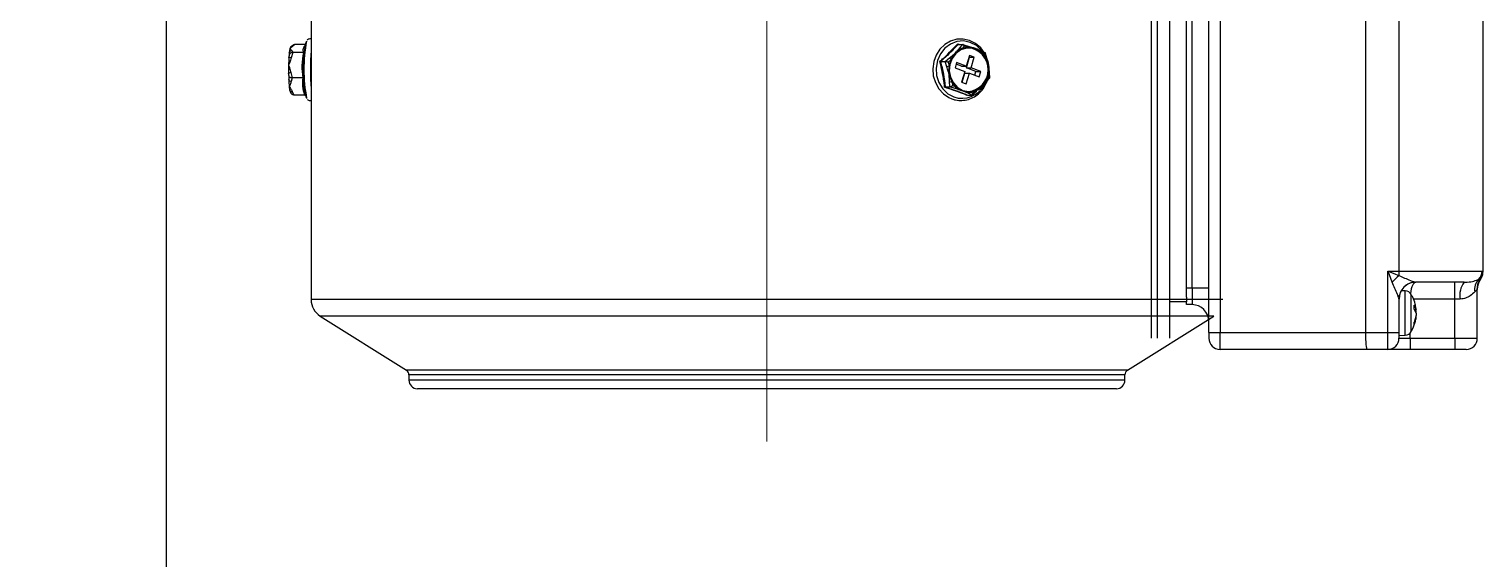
# Model space of a CAD drawing. Header units: millimetres. Extents: x 163705 to 1616509, y 81827 to 302547.
# Drawn here: x 255846.6 to 256236.4, y 154458.2 to 154600.2 of the extents above; entities that cross this region are included whole.
import ezdxf

# ---------------------------------------------------------------- set-up
doc = ezdxf.new("R2010")
doc.units = ezdxf.units.MM
doc.header["$LTSCALE"] = 10
doc.linetypes.add('CENTER2', pattern=[28.575, 19.05, -3.175, 3.175, -3.175])
doc.layers.add('1-中心线', color=1, linetype='CENTER2', lineweight=0)

# ---------------------------------------------------------------- blocks, each defined once
blk = doc.blocks.new('G$C5344DCDD')
for p, q in [((-6414.25, 2435.23), (-6326.69, 2435.23)), ((-6326.97, 2412.73), (-6326.97, 2435.02)), ((-6324.8, 2434.54), (-6324.77, 2434.63)), ((-6324.75, 2434.05), (-6324.8, 2434.54)), ((-6308.97, 2433.73), (-6322.07, 2433.73)), ((-6321.95, 2433.6), (-6321.42, 2433.05)), ((-6308.97, 2427.73), (-6308.97, 2433.73)), ((-6323.97, 2430.18), (-6323.97, 2417.23)), ((-6319.47, 2429.13), (-6319.47, 2427.73)), ((-6305.97, 2430.73), (-6305.97, 2427.73)), ((-6319.47, 2427.73), (-6323.97, 2427.73)), ((-6319.47, 2427.73), (-6319.47, 2416.59)), ((-6308.97, 2427.73), (-6319.47, 2427.73)), ((-6308.97, 2427.73), (-6305.97, 2427.73)), ((-6308.97, 2415.73), (-6308.97, 2427.73)), ((-6305.97, 2427.73), (-6305.97, 2415.73)), ((-6316.72, 2417.32), (-6317.82, 2416.82)), ((-6315.72, 2417.32), (-6316.83, 2416.82)), ((-6316.68, 2416.89), (-6316.72, 2417.32)), ((-6316.62, 2416.91), (-6316.66, 2417.33)), ((-6316.3, 2417.32), (-6316.65, 2417.23)), ((-6316.31, 2417.05), (-6316.3, 2417.32)), ((-6315.14, 2417.32), (-6313.22, 2416.82)), ((-6312.65, 2416.82), (-6314.57, 2417.32)), ((-6323.98, 2417.16), (-6323.97, 2417.23)), ((-6321.66, 2414.4), (-6321.7, 2413.32)), ((-6318.69, 2414.4), (-6321.66, 2414.4)), ((-6311.4, 2416.01), (-6320.71, 2416.01)), ((-6309.78, 2414.4), (-6318.69, 2414.4)), ((-6316.83, 2416.82), (-6317.82, 2416.82)), ((-6316.78, 2416.84), (-6317.78, 2416.84)), ((-6312.72, 2416.84), (-6313.3, 2416.84)), ((-6312.65, 2416.82), (-6313.22, 2416.82)), ((-6310.34, 2415.72), (-6311.56, 2416.45)), ((-6310.73, 2416.01), (-6311.4, 2416.01)), ((-6308.97, 2415.73), (-6310.37, 2415.73)), ((-6309.72, 2412.73), (-6309.78, 2414.4)), ((-6308.97, 2415.73), (-6305.97, 2415.73)), ((-6308.97, 2412.73), (-6308.97, 2415.73)), ((-6305.97, 2415.73), (-6305.97, 2409.73)), ((-6413.97, 2412.73), (-6326.97, 2412.73)), ((-6326.97, 2409.73), (-6326.97, 2412.73)), ((-6326.97, 2412.73), (-6325.77, 2412.73)), ((-6310.47, 2409.73), (-6326.97, 2409.73)), ((-6319.49, 2412.73), (-6310.47, 2412.73)), ((-6310.47, 2412.73), (-6308.97, 2412.73)), ((-6310.47, 2409.73), (-6310.47, 2412.73)), ((-6310.47, 2403.73), (-6310.47, 2409.73)), ((-6305.97, 2409.73), (-6310.47, 2409.73)), ((-6305.97, 2409.73), (-6305.97, 2404.2)), ((-6430.47, 2403.73), (-6310.47, 2403.73)), ((-6310.47, 2364.73), (-6310.47, 2403.73)), ((-6305.97, 2404.2), (-6305.97, 2364.73)), ((-6430.47, 2364.73), (-6310.47, 2364.73)), ((-6319.35, 2365.48), (-6319.35, 2120.98)), ((-6300.39, 2339.94), (-6314.9, 2363.03)), ((-6314.9, 2363.03), (-6314.9, 2123.44)), ((-6310.47, 2361.73), (-6310.47, 2364.73)), ((-6305.97, 2364.73), (-6310.47, 2364.73)), ((-6310.47, 2361.73), (-6430.47, 2361.73)), ((-6322.47, 2357.23), (-6322.47, 2361.73)), ((-6310.47, 2361.73), (-6308.97, 2361.73)), ((-6322.47, 2357.23), (-6418.47, 2357.23)), ((-6322.47, 2355.73), (-6418.47, 2355.73)), ((-6322.47, 2357.23), (-6317.97, 2357.23)), ((-6322.47, 2355.73), (-6322.47, 2357.23)), ((-6319.98, 2355.73), (-6322.47, 2355.73)), ((-6319.98, 2355.73), (-6318.72, 2355.73)), ((-6317.97, 2355.73), (-6318.72, 2355.73)), ((-6318.72, 2355.73), (-6318.72, 2351.23)), ((-6317.97, 2357.23), (-6317.97, 2355.73)), ((-6422.22, 2351.23), (-6318.72, 2351.23)), ((-6318.72, 2351.23), (-6308.97, 2351.23)), ((-6515.97, 2347.89), (-6308.97, 2347.89)), ((-6515.97, 2346.28), (-6308.97, 2346.28)), ((-6300.39, 2339.94), (-6300.39, 2146.53)), ((-6297.7, 2339.23), (-6299.12, 2339.23)), ((-6299.12, 2339.23), (-6299.12, 2147.23)), ((-6297.7, 2339.23), (-6297.7, 2147.23)), ((-6295.45, 2336.98), (-6295.45, 2149.48)), ((-6386.01, 2300.61), (-6385.55, 2301.69)), ((-6385.23, 2301.68), (-6385.59, 2300.88)), ((-6385.35, 2301.75), (-6384.14, 2302.11)), ((-6384.19, 2302.01), (-6385.23, 2301.68)), ((-6380.48, 2300.56), (-6381.42, 2297.98)), ((-6380.11, 2302.94), (-6381.32, 2302.86)), ((-6379.06, 2300.13), (-6380.48, 2300.56)), ((-6380.48, 2299.29), (-6380.48, 2300.56)), ((-6380.01, 2302.87), (-6378.87, 2302.95)), ((-6378.92, 2302.87), (-6379.97, 2302.8)), ((-6378.2, 2302.27), (-6378.92, 2302.87)), ((-6378.77, 2302.96), (-6377.81, 2302.14)), ((-6387.73, 2295.73), (-6387.28, 2297.13)), ((-6386.94, 2297.18), (-6387.25, 2296.15)), ((-6384.27, 2298.83), (-6384.74, 2297.54)), ((-6384.74, 2297.54), (-6381.89, 2296.69)), ((-6384.27, 2297.56), (-6384.33, 2297.41)), ((-6381.42, 2297.98), (-6384.27, 2298.83)), ((-6384.27, 2297.56), (-6384.27, 2298.83)), ((-6381.42, 2296.71), (-6384.27, 2297.56)), ((-6381.89, 2296.69), (-6382.84, 2294.1)), ((-6381.89, 2295.42), (-6381.89, 2296.69)), ((-6380.48, 2299.29), (-6381.42, 2296.71)), ((-6381.42, 2296.71), (-6381.42, 2297.98)), ((-6379.47, 2298.99), (-6380.48, 2299.29)), ((-6380, 2297.55), (-6379.06, 2300.13)), ((-6377.15, 2296.7), (-6380, 2297.55)), ((-6380, 2296.28), (-6380, 2297.55)), ((-6377.62, 2295.4), (-6377.15, 2296.7)), ((-6374.64, 2298.51), (-6375.33, 2299.35)), ((-6375.12, 2299.41), (-6374.16, 2298.27)), ((-6374.95, 2297.69), (-6374.64, 2298.51)), ((-6374.16, 2298.27), (-6374.62, 2297.19)), ((-6374.16, 2297.02), (-6374.16, 2298.27)), ((-6387.73, 2294.47), (-6387.73, 2295.73)), ((-6386.77, 2294.91), (-6387.73, 2295.73)), ((-6387.25, 2296.15), (-6386.56, 2295.52)), ((-6383.7, 2292.6), (-6382.97, 2291.79)), ((-6382.84, 2294.1), (-6381.41, 2293.68)), ((-6381.89, 2295.42), (-6382.42, 2293.98)), ((-6381.41, 2293.68), (-6380.47, 2296.26)), ((-6380.47, 2296.26), (-6377.62, 2295.4)), ((-6377.57, 2295.55), (-6380, 2296.28)), ((-6377.7, 2292.86), (-6376.67, 2292.97)), ((-6376.67, 2292.97), (-6376.31, 2293.99)), ((-6375.88, 2293.71), (-6376.34, 2292.31)), ((-6383.12, 2291.04), (-6384.08, 2292.18)), ((-6381.71, 2291.46), (-6383.12, 2291.04)), ((-6383.12, 2289.79), (-6383.12, 2291.04)), ((-6382.97, 2291.79), (-6381.92, 2292.07)), ((-6376.34, 2292.31), (-6377.75, 2292.21)), ((-6376.34, 2291.06), (-6376.34, 2292.31)), ((-6314.9, 2123.44), (-6300.39, 2146.53)), ((-6299.12, 2147.23), (-6297.7, 2147.23)), ((-6394.45, 2120.98), (-6319.35, 2120.98)), ((-6388.43, 2119.69), (-6386.95, 2119.17)), ((-6387.73, 2119.45), (-6387.73, 2116.62)), ((-6386.9, 2119.32), (-6385.64, 2119.16)), ((-6385.55, 2119), (-6385.55, 2116.05)), ((-6378.77, 2118.88), (-6378.77, 2115.93)), ((-6374.23, 2119.46), (-6374.03, 2119.5)), ((-6374.22, 2119.43), (-6374.13, 2119.46)), ((-6374.16, 2119.33), (-6374.16, 2116.38)), ((-6374.13, 2119.46), (-6373.47, 2119.69)), ((-6387.73, 2116.62), (-6387.28, 2116.12)), ((-6387.5, 2116.08), (-6387.19, 2115.76)), ((-6386.01, 2115.79), (-6385.55, 2116.05)), ((-6385.23, 2115.3), (-6385.59, 2115.14)), ((-6385.55, 2116.05), (-6384.14, 2115.64)), ((-6384.19, 2115.03), (-6385.23, 2115.3)), ((-6380.18, 2115.57), (-6378.77, 2115.93)), ((-6378.92, 2115.19), (-6379.97, 2114.96)), ((-6378.2, 2115.01), (-6378.92, 2115.19)), ((-6378.77, 2115.93), (-6377.81, 2115.64)), ((-6374.64, 2115.61), (-6375.33, 2115.29)), ((-6375.12, 2115.9), (-6374.16, 2116.38)), ((-6375.02, 2115.39), (-6374.75, 2115.55)), ((-6374.75, 2115.55), (-6374.64, 2115.61))]:
    blk.add_line(p, q)
for points in [[(-6326.97, 2409.73), (-6326.56, 2410.76), (-6326.16, 2411.77), (-6325.77, 2412.73)], [(-6323.97, 2410.93), (-6324.94, 2410.55), (-6325.94, 2410.14), (-6326.97, 2409.73)], [(-6385.24, 2301.69), (-6385.29, 2301.67), (-6386.8, 2300.58), (-6387.98, 2299.19), (-6388.79, 2297.59), (-6389.17, 2295.87), (-6389.1, 2294.12), (-6388.6, 2292.44), (-6387.7, 2290.9), (-6386.43, 2289.6), (-6384.87, 2288.6), (-6383.1, 2287.95), (-6381.21, 2287.7), (-6379.3, 2287.84), (-6377.48, 2288.39), (-6375.84, 2289.31), (-6374.48, 2290.56), (-6373.47, 2292.05), (-6373.12, 2292.85)], [(-6385.92, 2300.91), (-6386.07, 2300.79), (-6387.39, 2299.41), (-6388.26, 2297.77), (-6388.64, 2295.98), (-6388.49, 2294.16), (-6387.83, 2292.44), (-6386.7, 2290.93), (-6385.18, 2289.74), (-6383.37, 2288.94), (-6381.39, 2288.6), (-6379.38, 2288.73), (-6377.48, 2289.33), (-6375.82, 2290.36), (-6374.51, 2291.74), (-6373.63, 2293.38)], [(-6375.39, 2295.77), (-6375.1, 2297.33), (-6375.32, 2298.89), (-6376.05, 2300.33), (-6377.21, 2301.51), (-6378.7, 2302.33), (-6380.39, 2302.71), (-6382.13, 2302.63), (-6383.77, 2302.08), (-6385.15, 2301.12), (-6386.16, 2299.83), (-6386.71, 2298.33), (-6386.75, 2296.75), (-6386.27, 2295.23), (-6385.31, 2293.91), (-6383.97, 2292.9), (-6382.36, 2292.29), (-6380.63, 2292.14), (-6378.92, 2292.46), (-6377.39, 2293.22), (-6376.18, 2294.36), (-6375.39, 2295.77)], [(-6384.14, 2302.11), (-6384.16, 2302.15), (-6384.17, 2302.17), (-6384.19, 2302.17), (-6384.2, 2302.16), (-6384.2, 2302.14), (-6384.2, 2302.11), (-6384.2, 2302.07), (-6384.19, 2302.01)], [(-6377.81, 2302.14), (-6377.83, 2302.2), (-6377.86, 2302.24), (-6377.9, 2302.27), (-6377.94, 2302.29), (-6378, 2302.3), (-6378.06, 2302.3), (-6378.13, 2302.29), (-6378.2, 2302.27)], [(-6386.94, 2297.18), (-6387.02, 2297.19), (-6387.09, 2297.19), (-6387.15, 2297.2), (-6387.2, 2297.19), (-6387.24, 2297.18), (-6387.26, 2297.17), (-6387.28, 2297.15), (-6387.28, 2297.13)], [(-6375.12, 2299.41), (-6375.11, 2299.43), (-6375.12, 2299.45), (-6375.13, 2299.46), (-6375.15, 2299.45), (-6375.18, 2299.44), (-6375.22, 2299.42), (-6375.27, 2299.39), (-6375.33, 2299.35)]]:
    blk.add_lwpolyline(points)
blk.add_lwpolyline([(-7097.59, 2082.14), (3578.78, 2082.14), (3578.78, 2014.14), (-7097.59, 2014.14)], close=True)
for centre, radius, start, end in [((-6326.97, 2432.01), 3.01, 42.565, 90.056), ((-6326.7, 2432.28), 2.95, 49.9295, 89.962), ((-6326.57, 2432.23), 3, 53.1301, 90), ((-6322.07, 2438.03), 4.43, 231.9354, 271.5169), ((-6322.07, 2438.23), 4.5, 233.1301, 270), ((-6322.08, 2436.9), 3.91, 226.9549, 279.8229), ((-6308.97, 2430.73), 3, 0, 90), ((-6320.53, 2434.75), 5.72, 233.0433, 280.7289), ((-6319.48, 2417.23), 4.49, 180.8156, 269.9374), ((-6319.47, 2417.23), 4.5, 180, 270), ((-6319.71, 2414.33), 1.95, 120.7913, 178), ((-6311.73, 2414.33), 1.95, 2, 59.2087), ((-6314.35, 2422.35), 14.93, 220.1091, 229.8912), ((-6308.97, 2409.73), 3, 0, 90), ((-6308.97, 2364.73), 3, 270, 0), ((-6313.47, 2357.23), 4.5, 90, 180), ((-6299.12, 2340.73), 1.5, 212.1523, 270), ((-6297.7, 2336.98), 2.25, 0, 90), ((-6380.95, 2296.68), 5.88, 5.844, 174.156), ((-6381.66, 2297.31), 5.31, 137.6859, 159.7727), ((-6385.64, 2300.51), 0.379, 81.5325, 164.9222), ((-6381.26, 2296.95), 5.85, 120.0932, 137.7297), ((-6381, 2296.51), 6.36, 100.5175, 120.0967), ((-6380.95, 2296.26), 6.61, 81.5194, 100.6032), ((-6380.16, 2302.75), 0.189, 14.0243, 74.7152), ((-6380.92, 2296.43), 6.44, 65.0362, 81.5767), ((-6380.71, 2296.86), 5.96, 44.6806, 65.1251), ((-6380.03, 2295.53), 6.75, 341.3926, 61.3962), ((-6380.28, 2297.28), 5.37, 22.7577, 44.6859), ((-6381.98, 2297.43), 4.97, 159.8667, 182.9665), ((-6381.94, 2297.44), 5, 183.0697, 202.6524), ((-6379.95, 2297.43), 5, 3.0671, 22.655), ((-6379.91, 2297.44), 4.97, 339.8649, 2.9683), ((-6375.22, 2297.15), 0.61, 3.9439, 63.64), ((-6385.96, 2294.97), 0.816, 137.8391, 184.1219), ((-6381.61, 2297.59), 5.37, 202.758, 224.6856), ((-6381.19, 2298.01), 5.96, 224.6813, 245.1244), ((-6382.32, 2290.95), 2.15, 129.8522, 145.2586), ((-6380.98, 2298.44), 6.44, 245.0367, 261.5762), ((-6380.89, 2298.36), 6.36, 280.5173, 300.0969), ((-6379.23, 2292.65), 1.54, 343.2964, 7.8264), ((-6380.64, 2297.92), 5.85, 300.0934, 317.7295), ((-6380.23, 2297.56), 5.31, 317.6852, 339.7734), ((-6376.54, 2293.17), 0.849, 39.9302, 74.3632), ((-6380.95, 2298.6), 6.61, 261.5194, 280.6032), ((-6378.26, 2293.02), 3.78, 194.5307, 204.2566), ((-6297.7, 2149.48), 2.25, 270, 0), ((-6299.12, 2145.73), 1.5, 90, 147.8477), ((-6380.95, 2189.54), 68.75, 265.6946, 274.3054), ((-6319.35, 2126.23), 5.25, 270, 327.8477), ((-6380.99, 2159.33), 40.28, 259.1033, 281.0588), ((-6386.62, 2116.07), 0.657, 175.3614, 227.204), ((-6386.53, 2115.96), 0.658, 233.8545, 260.5223), ((-6384.9, 2122.88), 7.77, 257.0563, 264.9482), ((-6385.23, 2115.84), 0.782, 183.5076, 242.704), ((-6382.67, 2143.61), 28.62, 264.1595, 266.9625), ((-6382.36, 2115.19), 1.83, 165.6346, 184.8558), ((-6381.25, 2169.1), 54.15, 266.8883, 269.0359), ((-6380.95, 2183.02), 68.07, 268.9761, 270.8199), ((-6378.34, 2115.86), 1.86, 189.0254, 209.1446), ((-6380.77, 2173.48), 58.53, 270.7827, 272.5205), ((-6378.66, 2115.73), 0.858, 302.8317, 354.0959), ((-6379.61, 2148.73), 33.76, 272.3934, 275.3392), ((-6377.26, 2124.67), 9.58, 274.7705, 281.6264), ((-6375.73, 2115.76), 0.62, 309.6189, 12.823), ((-6375.56, 2116.5), 1.23, 280.6203, 296.1742)]:
    blk.add_arc(centre, radius, start, end)
for centre, ratio, start_param, end_param in [((-6319.47, 2417.23), 0.333333, 3.141593, 4.371226), ((-6310.47, 2404.2), 0.104167, 4.712389, 6.283185), ((-6310.47, 2404.2), 0.104167, 4.712389, 6.283185)]:
    blk.add_ellipse(centre, major_axis=(4.5, 0), ratio=ratio, start_param=start_param, end_param=end_param)
for points, knots in [([(-6326.97, 2435.02), (-6326.97, 2435.03), (-6326.97, 2435.17), (-6326.83, 2435.2), (-6326.69, 2435.23)], [0, 0, 0, 0, 0.0112005, 0.372095, 0.372095, 0.372095, 0.372095]), ([(-6323.97, 2430.18), (-6323.98, 2430.47), (-6324.01, 2431.5), (-6324.3, 2432.98), (-6324.6, 2433.69), (-6324.75, 2434.05)], [0, 0, 0, 0, 0.630944, 2.27596, 3.974021, 3.974021, 3.974021, 3.974021]), ([(-6322.07, 2433.73), (-6322.07, 2433.73), (-6322.06, 2433.72), (-6322, 2433.65), (-6321.95, 2433.6)], [0, 0, 0, 0, 0.0532407, 0.1763214, 0.1763214, 0.1763214, 0.1763214]), ([(-6321.42, 2433.05), (-6321.03, 2432.68), (-6320.39, 2432.04), (-6319.79, 2430.84), (-6319.52, 2429.91), (-6319.49, 2429.42), (-6319.47, 2429.13)], [0, 0, 0, 0, 1.918288, 3.240133, 3.781789, 4.503621, 4.503621, 4.503621, 4.503621]), ([(-6316.87, 2417.27), (-6317.29, 2417.22), (-6318.36, 2417.09), (-6319.64, 2416.64), (-6320.4, 2416.15), (-6320.61, 2416.01)], [0, 0, 0, 0, 1.256771, 3.244172, 3.991656, 3.991656, 3.991656, 3.991656]), ([(-6316.87, 2417.32), (-6316.83, 2417.32), (-6316.76, 2417.33), (-6316.68, 2417.33), (-6316.65, 2417.33), (-6316.66, 2417.33), (-6316.7, 2417.32), (-6316.72, 2417.32)], [0, 0, 0, 0, 0.0583981, 0.1168147, 0.1748536, 0.2327368, 0.2763908, 0.2763908, 0.2763908, 0.2763908]), ([(-6315.72, 2417.32), (-6315.75, 2417.32), (-6315.8, 2417.33), (-6315.92, 2417.33), (-6316.06, 2417.33), (-6316.19, 2417.33), (-6316.27, 2417.32), (-6316.3, 2417.32)], [0, 0, 0, 0, 0.1232132, 0.2464547, 0.3688973, 0.4910178, 0.5831192, 0.5831192, 0.5831192, 0.5831192]), ([(-6315.72, 2417.32), (-6315.7, 2417.32), (-6315.64, 2417.33), (-6315.52, 2417.33), (-6315.38, 2417.33), (-6315.25, 2417.33), (-6315.17, 2417.32), (-6315.14, 2417.32)], [0, 0, 0, 0, 0.1232132, 0.2464547, 0.3688973, 0.4910178, 0.5831192, 0.5831192, 0.5831192, 0.5831192]), ([(-6314.57, 2417.32), (-6314.61, 2417.32), (-6314.69, 2417.33), (-6314.76, 2417.33), (-6314.79, 2417.33), (-6314.78, 2417.33), (-6314.78, 2417.33)], [0, 0, 0, 0, 0.0694703, 0.1389626, 0.2080083, 0.2177014, 0.2177014, 0.2177014, 0.2177014]), ([(-6311.56, 2416.45), (-6312.21, 2416.7), (-6313.17, 2417.07), (-6314.21, 2417.3), (-6314.56, 2417.31), (-6314.57, 2417.31)], [0, 0, 0, 0, 2.095099, 3.113076, 3.147789, 3.147789, 3.147789, 3.147789]), ([(-6325.77, 2412.73), (-6325.54, 2413.23), (-6325.07, 2414.29), (-6324.52, 2415.64), (-6324.16, 2416.6), (-6324.01, 2417.03), (-6323.98, 2417.14), (-6323.98, 2417.16)], [0, 0, 0, 0, 1.367588, 2.905492, 3.911131, 4.607711, 4.782991, 4.782991, 4.782991, 4.782991]), ([(-6317.82, 2416.82), (-6317.81, 2416.83), (-6317.78, 2416.84), (-6317.76, 2416.83), (-6317.75, 2416.83)], [0, 0, 0, 0, 0.04601166, 0.07560108, 0.07560108, 0.07560108, 0.07560108]), ([(-6312.75, 2416.83), (-6312.75, 2416.83), (-6312.73, 2416.84), (-6312.69, 2416.83), (-6312.66, 2416.82), (-6312.65, 2416.82)], [0, 0, 0, 0, 0.0037093, 0.0781247, 0.104322, 0.104322, 0.104322, 0.104322]), ([(-6319.49, 2412.73), (-6319.54, 2412.73), (-6319.62, 2412.71), (-6320.03, 2412.57), (-6320.9, 2412.23), (-6322.29, 2411.63), (-6323.42, 2411.16), (-6323.97, 2410.93)], [0, 0, 0, 0, 0.424913, 0.788508, 1.736892, 3.308896, 4.833611, 4.833611, 4.833611, 4.833611]), ([(-6386.64, 2299.14), (-6386.64, 2299.15), (-6386.56, 2299.33), (-6386.35, 2299.79), (-6386.14, 2300.29), (-6386.01, 2300.61)], [0, 0, 0, 0, 0.013339, 0.623666, 1.594763, 1.594763, 1.594763, 1.594763]), ([(-6385.55, 2301.69), (-6385.55, 2301.72), (-6385.53, 2301.78), (-6385.44, 2301.79), (-6385.33, 2301.75), (-6385.25, 2301.7), (-6385.23, 2301.69), (-6385.23, 2301.68)], [0, 0, 0, 0, 0.1151869, 0.2298053, 0.3606053, 0.4034908, 0.4065055, 0.4065055, 0.4065055, 0.4065055]), ([(-6382.67, 2302.58), (-6382.97, 2302.54), (-6383.63, 2302.45), (-6384.21, 2302.16), (-6384.53, 2302)], [0, 0, 0, 0, 0.893902, 1.963402, 1.963402, 1.963402, 1.963402]), ([(-6378.77, 2302.96), (-6378.77, 2302.99), (-6378.78, 2303.05), (-6378.83, 2303.03), (-6378.88, 2302.96), (-6378.91, 2302.89), (-6378.92, 2302.87), (-6378.92, 2302.87)], [0, 0, 0, 0, 0.0854628, 0.1705054, 0.2675523, 0.2993669, 0.3016051, 0.3016051, 0.3016051, 0.3016051]), ([(-6373.12, 2292.85), (-6373.02, 2293.16), (-6372.75, 2294.03), (-6372.63, 2295.54), (-6372.92, 2297.28), (-6373.65, 2298.91), (-6374.76, 2300.34), (-6376.18, 2301.52), (-6377.32, 2302.01), (-6377.89, 2302.26)], [0, 0, 0, 0, 0.995453, 2.788574, 4.58099, 6.371794, 8.164973, 9.963483, 11.734186, 11.734186, 11.734186, 11.734186]), ([(-6387.28, 2297.13), (-6387.15, 2297.54), (-6386.93, 2298.2), (-6386.73, 2298.87), (-6386.64, 2299.14), (-6386.64, 2299.14)], [0, 0, 0, 0, 1.284673, 2.092097, 2.109736, 2.109736, 2.109736, 2.109736]), ([(-6376.34, 2291.06), (-6375.98, 2292.1), (-6375.26, 2294.23), (-6374.53, 2296.08), (-6374.16, 2297.02)], [0, 0, 0, 0, 3.120068, 6.346923, 6.346923, 6.346923, 6.346923]), ([(-6374.03, 2296.97), (-6374.07, 2296.89), (-6374.24, 2296.46), (-6374.98, 2294.6), (-6375.68, 2292.55), (-6376.25, 2290.89)], [0, 0, 0, 0, 0.301325, 1.507128, 6.46988, 6.46988, 6.46988, 6.46988]), ([(-6374.62, 2297.19), (-6374.75, 2296.88), (-6374.96, 2296.37), (-6375.17, 2295.91), (-6375.25, 2295.73), (-6375.25, 2295.73)], [0, 0, 0, 0, 0.971089, 1.581422, 1.594754, 1.594754, 1.594754, 1.594754]), ([(-6374.16, 2298.27), (-6374.17, 2298.31), (-6374.19, 2298.38), (-6374.34, 2298.46), (-6374.5, 2298.5), (-6374.61, 2298.51), (-6374.64, 2298.51), (-6374.64, 2298.51)], [0, 0, 0, 0, 0.1636404, 0.3264733, 0.5122811, 0.5732034, 0.5774872, 0.5774872, 0.5774872, 0.5774872]), ([(-6374.16, 2297.02), (-6374.16, 2297.01), (-6374.16, 2297), (-6374.13, 2296.98), (-6374.09, 2296.97), (-6374.05, 2296.97), (-6374.03, 2296.97), (-6374.03, 2296.97)], [0, 0, 0, 0, 0.0356361, 0.071121, 0.1105197, 0.1484372, 0.1505959, 0.1505959, 0.1505959, 0.1505959]), ([(-6387.86, 2294.38), (-6387.83, 2294.48), (-6387.78, 2294.61), (-6387.74, 2294.74), (-6387.73, 2294.76)], [0, 0, 0, 0, 0.3199754, 0.4069998, 0.4069998, 0.4069998, 0.4069998]), ([(-6387.86, 2294.38), (-6387.86, 2294.38), (-6387.84, 2294.38), (-6387.81, 2294.4), (-6387.77, 2294.42), (-6387.74, 2294.45), (-6387.73, 2294.47), (-6387.73, 2294.47)], [0, 0, 0, 0, 0.0024374, 0.0452765, 0.0897627, 0.1298447, 0.1700916, 0.1700916, 0.1700916, 0.1700916]), ([(-6383.17, 2289.6), (-6383.24, 2289.68), (-6383.6, 2290.09), (-6385.15, 2291.83), (-6386.65, 2293.24), (-6387.86, 2294.38)], [0, 0, 0, 0, 0.312265, 1.561813, 6.704632, 6.704632, 6.704632, 6.704632]), ([(-6387.25, 2296.15), (-6387.25, 2296.14), (-6387.28, 2296.13), (-6387.4, 2296.08), (-6387.56, 2295.98), (-6387.7, 2295.85), (-6387.72, 2295.77), (-6387.73, 2295.73)], [0, 0, 0, 0, 0.0049141, 0.0748212, 0.2880264, 0.4748705, 0.66263, 0.66263, 0.66263, 0.66263]), ([(-6387.73, 2294.47), (-6386.98, 2293.78), (-6385.44, 2292.35), (-6383.9, 2290.65), (-6383.12, 2289.79)], [0, 0, 0, 0, 3.233389, 6.577459, 6.577459, 6.577459, 6.577459]), ([(-6385.43, 2293.82), (-6385.43, 2293.82), (-6385.6, 2293.95), (-6386.04, 2294.29), (-6386.49, 2294.68), (-6386.77, 2294.91)], [0, 0, 0, 0, 0.014481, 0.677102, 1.731387, 1.731387, 1.731387, 1.731387]), ([(-6384.08, 2292.18), (-6384.36, 2292.51), (-6384.81, 2293.04), (-6385.25, 2293.6), (-6385.42, 2293.81), (-6385.43, 2293.82)], [0, 0, 0, 0, 1.291469, 2.103151, 2.120883, 2.120883, 2.120883, 2.120883]), ([(-6376.34, 2292.31), (-6376.35, 2292.35), (-6376.36, 2292.44), (-6376.46, 2292.65), (-6376.57, 2292.83), (-6376.64, 2292.94), (-6376.66, 2292.97), (-6376.67, 2292.97)], [0, 0, 0, 0, 0.2112864, 0.4215379, 0.6614732, 0.7401321, 0.7456698, 0.7456698, 0.7456698, 0.7456698]), ([(-6375.25, 2295.73), (-6375.25, 2295.72), (-6375.33, 2295.46), (-6375.54, 2294.78), (-6375.75, 2294.12), (-6375.88, 2293.71)], [0, 0, 0, 0, 0.017639, 0.825067, 2.109741, 2.109741, 2.109741, 2.109741]), ([(-6376.25, 2290.89), (-6376.36, 2290.88), (-6376.89, 2290.83), (-6379.18, 2290.55), (-6381.39, 2290.02), (-6383.17, 2289.6)], [0, 0, 0, 0, 0.328003, 1.640487, 7.042319, 7.042319, 7.042319, 7.042319]), ([(-6383.17, 2289.6), (-6383.16, 2289.6), (-6383.16, 2289.62), (-6383.15, 2289.66), (-6383.13, 2289.71), (-6383.12, 2289.76), (-6383.12, 2289.78), (-6383.12, 2289.79)], [0, 0, 0, 0, 0.0027772, 0.0514291, 0.1019795, 0.1475064, 0.1932219, 0.1932219, 0.1932219, 0.1932219]), ([(-6382.97, 2291.79), (-6382.97, 2291.79), (-6382.98, 2291.75), (-6383.02, 2291.62), (-6383.07, 2291.41), (-6383.11, 2291.18), (-6383.12, 2291.08), (-6383.12, 2291.04)], [0, 0, 0, 0, 0.0057049, 0.0868912, 0.3345276, 0.5515267, 0.769605, 0.769605, 0.769605, 0.769605]), ([(-6383.12, 2289.79), (-6382.01, 2290.06), (-6379.75, 2290.63), (-6377.49, 2290.91), (-6376.34, 2291.06)], [0, 0, 0, 0, 3.396365, 6.908967, 6.908967, 6.908967, 6.908967]), ([(-6379.73, 2292.11), (-6379.74, 2292.11), (-6379.99, 2292.02), (-6380.64, 2291.79), (-6381.3, 2291.59), (-6381.71, 2291.46)], [0, 0, 0, 0, 0.01739, 0.813609, 2.080433, 2.080433, 2.080433, 2.080433]), ([(-6377.75, 2292.21), (-6378.16, 2292.18), (-6378.83, 2292.13), (-6379.47, 2292.12), (-6379.73, 2292.11), (-6379.73, 2292.11)], [0, 0, 0, 0, 1.205798, 1.96363, 1.980204, 1.980204, 1.980204, 1.980204]), ([(-6376.34, 2291.06), (-6376.34, 2291.05), (-6376.33, 2291.03), (-6376.31, 2290.99), (-6376.29, 2290.94), (-6376.26, 2290.91), (-6376.25, 2290.9), (-6376.25, 2290.89)], [0, 0, 0, 0, 0.0445487, 0.088914, 0.1381729, 0.1855814, 0.1882916, 0.1882916, 0.1882916, 0.1882916]), ([(-6389.12, 2120.98), (-6389.16, 2120.86), (-6389.24, 2120.6), (-6389.12, 2120.21), (-6388.95, 2120), (-6388.86, 2119.93), (-6388.84, 2119.92)], [0, 0, 0, 0, 0.355792, 0.731856, 1.054544, 1.192322, 1.192322, 1.192322, 1.192322]), ([(-6372.94, 2120.04), (-6372.88, 2120.1), (-6372.75, 2120.25), (-6372.66, 2120.63), (-6372.74, 2120.87), (-6372.78, 2120.98)], [0, 0, 0, 0, 0.290636, 0.675952, 1.021204, 1.021204, 1.021204, 1.021204]), ([(-6385.55, 2119), (-6385.91, 2118.91), (-6386.44, 2118.78), (-6386.97, 2119.13), (-6387.14, 2119.24)], [0, 0, 0, 0, 1.130327, 1.672473, 1.672473, 1.672473, 1.672473]), ([(-6385.64, 2119.16), (-6385.54, 2119.14), (-6385.01, 2119.03), (-6382.71, 2118.64), (-6380.5, 2118.86), (-6378.73, 2119.04)], [0, 0, 0, 0, 0.323604, 1.618574, 6.948321, 6.948321, 6.948321, 6.948321]), ([(-6385.64, 2119.16), (-6385.64, 2119.16), (-6385.63, 2119.16), (-6385.61, 2119.14), (-6385.58, 2119.1), (-6385.56, 2119.05), (-6385.56, 2119.02), (-6385.55, 2119)], [0, 0, 0, 0, 0.0028001, 0.0520256, 0.103158, 0.1492152, 0.1954588, 0.1954588, 0.1954588, 0.1954588]), ([(-6378.77, 2118.88), (-6379.88, 2118.73), (-6382.14, 2118.44), (-6384.4, 2118.81), (-6385.55, 2119)], [0, 0, 0, 0, 3.353475, 6.821743, 6.821743, 6.821743, 6.821743]), ([(-6374.16, 2119.33), (-6374.92, 2119.09), (-6376.45, 2118.61), (-6377.99, 2118.79), (-6378.77, 2118.88)], [0, 0, 0, 0, 2.301782, 4.682346, 4.682346, 4.682346, 4.682346]), ([(-6378.77, 2118.88), (-6378.77, 2118.89), (-6378.77, 2118.93), (-6378.76, 2118.98), (-6378.75, 2119.01), (-6378.73, 2119.03), (-6378.73, 2119.04), (-6378.73, 2119.04)], [0, 0, 0, 0, 0.0400764, 0.0799761, 0.1242841, 0.1669279, 0.1693616, 0.1693616, 0.1693616, 0.1693616]), ([(-6378.73, 2119.04), (-6378.66, 2119.02), (-6378.3, 2118.96), (-6376.81, 2118.77), (-6375.38, 2119.16), (-6374.23, 2119.46)], [0, 0, 0, 0, 0.221883, 1.109766, 4.559869, 4.559869, 4.559869, 4.559869]), ([(-6374.16, 2119.33), (-6374.16, 2119.35), (-6374.16, 2119.38), (-6374.13, 2119.43), (-6374.09, 2119.47), (-6374.06, 2119.48), (-6374.04, 2119.49)], [0, 0, 0, 0, 0.0539066, 0.1076009, 0.1672105, 0.2123217, 0.2123217, 0.2123217, 0.2123217]), ([(-6387.51, 2116.07), (-6387.53, 2116.09), (-6387.61, 2116.16), (-6387.7, 2116.35), (-6387.72, 2116.53), (-6387.73, 2116.62)], [0, 0, 0, 0, 0.0609966, 0.3326086, 0.6055473, 0.6055473, 0.6055473, 0.6055473]), ([(-6387.28, 2116.12), (-6387.15, 2115.98), (-6386.93, 2115.74), (-6386.73, 2115.43), (-6386.64, 2115.31), (-6386.64, 2115.31)], [0, 0, 0, 0, 0.62924, 1.024722, 1.033361, 1.033361, 1.033361, 1.033361]), ([(-6387.07, 2115.59), (-6387.03, 2115.55), (-6386.99, 2115.51), (-6386.92, 2115.41), (-6386.9, 2115.39)], [0, 0, 0, 0, 0.2022669, 0.2595291, 0.2595291, 0.2595291, 0.2595291]), ([(-6386.64, 2115.31), (-6386.64, 2115.31), (-6386.56, 2115.39), (-6386.35, 2115.59), (-6386.14, 2115.71), (-6386.01, 2115.79)], [0, 0, 0, 0, 0.0066767, 0.3121612, 0.7982182, 0.7982182, 0.7982182, 0.7982182]), ([(-6385.55, 2116.05), (-6385.55, 2115.96), (-6385.53, 2115.78), (-6385.44, 2115.54), (-6385.33, 2115.39), (-6385.25, 2115.32), (-6385.23, 2115.31), (-6385.23, 2115.3)], [0, 0, 0, 0, 0.238293, 0.4754046, 0.7459852, 0.8347041, 0.840939, 0.840939, 0.840939, 0.840939]), ([(-6384.14, 2115.64), (-6383.73, 2115.52), (-6383.07, 2115.33), (-6382.42, 2115.06), (-6382.17, 2114.96), (-6382.16, 2114.96)], [0, 0, 0, 0, 1.274811, 2.076036, 2.093532, 2.093532, 2.093532, 2.093532]), ([(-6382.16, 2114.96), (-6382.16, 2114.96), (-6381.9, 2115.05), (-6381.26, 2115.3), (-6380.59, 2115.47), (-6380.18, 2115.57)], [0, 0, 0, 0, 0.017313, 0.810069, 2.0714, 2.0714, 2.0714, 2.0714]), ([(-6378.77, 2115.93), (-6378.77, 2115.84), (-6378.78, 2115.66), (-6378.83, 2115.42), (-6378.88, 2115.27), (-6378.91, 2115.21), (-6378.92, 2115.19), (-6378.92, 2115.19)], [0, 0, 0, 0, 0.2157193, 0.43037, 0.67533, 0.7556355, 0.7612846, 0.7612846, 0.7612846, 0.7612846]), ([(-6377.81, 2115.64), (-6377.53, 2115.56), (-6377.08, 2115.42), (-6376.64, 2115.21), (-6376.47, 2115.13), (-6376.47, 2115.12)], [0, 0, 0, 0, 0.877341, 1.428742, 1.44079, 1.44079, 1.44079, 1.44079]), ([(-6376.47, 2115.12), (-6376.46, 2115.13), (-6376.29, 2115.24), (-6375.85, 2115.54), (-6375.4, 2115.76), (-6375.12, 2115.9)], [0, 0, 0, 0, 0.012995, 0.607757, 1.554072, 1.554072, 1.554072, 1.554072]), ([(-6374.16, 2116.38), (-6374.17, 2116.29), (-6374.19, 2116.11), (-6374.34, 2115.86), (-6374.5, 2115.7), (-6374.61, 2115.63), (-6374.64, 2115.61), (-6374.64, 2115.61)], [0, 0, 0, 0, 0.2686314, 0.5359493, 0.8409901, 0.9410002, 0.9480332, 0.9480332, 0.9480332, 0.9480332])]:
    blk.add_open_spline(points, degree=3, knots=knots)
at = {"layer": '1-中心线', "ltscale": 1.25}
blk.add_line((-6839.95, 2243.23), (-6281.27, 2243.23), dxfattribs=at)
blk = doc.blocks.new('A$C790c3438')
at = {"rotation": 270}
blk.add_blockref('G$C5344DCDD', (8656.88, 9202.25), dxfattribs=at)

msp = doc.modelspace()

# ---------------------------------------------------------------- block references
msp.add_blockref('A$C790c3438', (245144.313, 139006.156))

doc.saveas('drawing.dxf')
